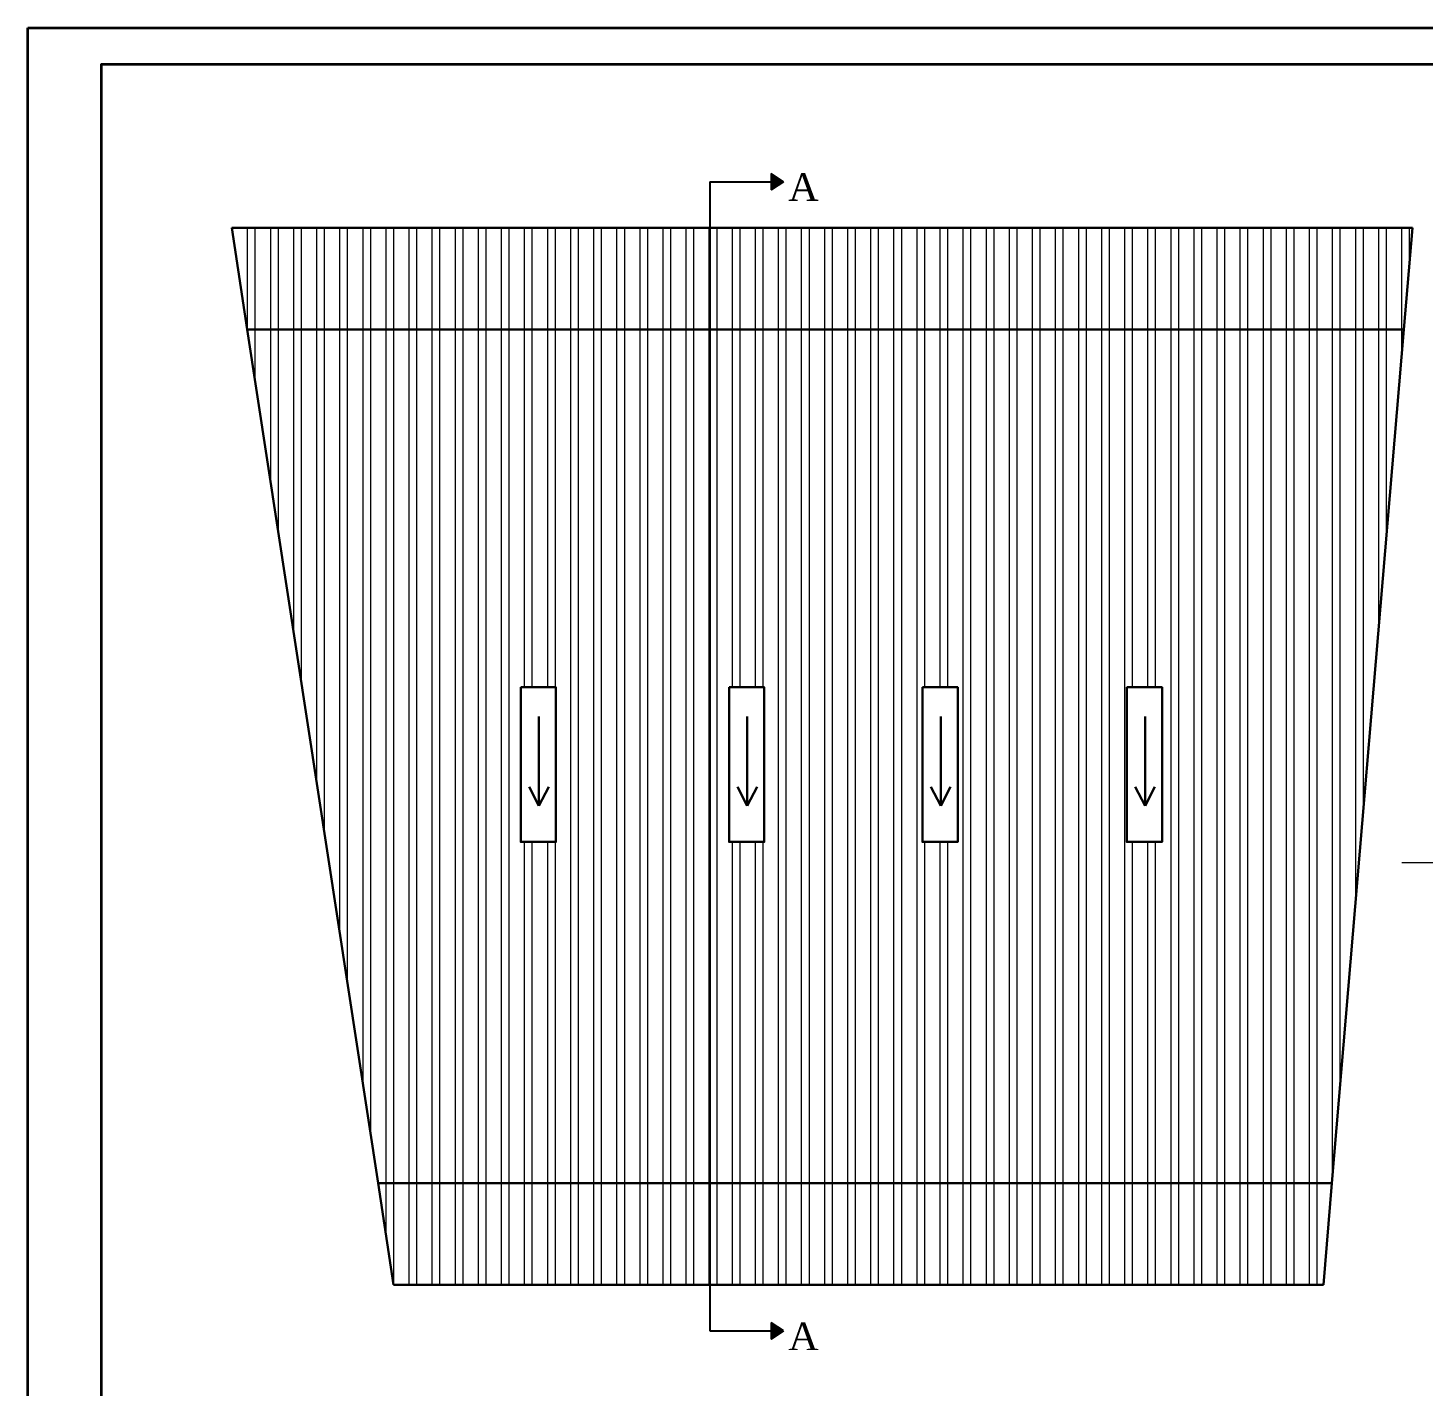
# Model space of a CAD drawing. Header units: inches. Extents: x 45643 to 78083, y -17830 to -3084.
# Drawn here: x 58623.6 to 59076.9, y -17303.9 to -16862.5 of the extents above; entities that cross this region are included whole.
import ezdxf

# ---------------------------------------------------------------- set-up
doc = ezdxf.new("R2010")
doc.units = ezdxf.units.IN
doc.header["$MEASUREMENT"] = 0
doc.layers.add('A-Hatch', color=7, linetype='Continuous')
doc.layers.add('DIM_LINE', color=165, linetype='Continuous', lineweight=15)
doc.layers.add('ELEVATION', color=6, linetype='Continuous', lineweight=30)
doc.layers.add('Normal Wall', color=7, linetype='Continuous', lineweight=35, true_color=0xffaf89)
doc.styles.get("Standard").update_dxf_attribs({"font": 'times.ttf'})
pattern_1 = [(90, (-525.03, -2994.5), (-7.5, 0), []), (90, (-522.53, -2992), (-7.5, 0), [])]

msp = doc.modelspace()

# ---------------------------------------------------------------- hatches: boundary and pattern name
at = {"layer": 'A-Hatch'}
h = msp.add_hatch(dxfattribs=at)
h.set_pattern_fill('ANSI31', color=256)
h.set_pattern_definition([(45, (179.06632, -2994.50001), (-0.08838834765, 0.08838834765), [])])
h.paths.add_polyline_path([(58869.09, -16912.48), (58865.06, -16909.82), (58865.06, -16915.14)])
h = msp.add_hatch(dxfattribs=at)
h.set_pattern_fill('ANSI31', color=256)
h.set_pattern_definition([(45, (179.06632, -3368.01763), (-0.08838834765, 0.08838834765), [])])
h.paths.add_polyline_path([(58869.09, -17286), (58865.06, -17283.33), (58865.06, -17288.66)])
at = {"layer": 'DIM_LINE'}
h = msp.add_hatch(dxfattribs=at)
h.set_pattern_fill('ANSI32', color=256, scale=20, angle=45)
h.set_pattern_definition(pattern_1)
h.paths.add_polyline_path([(58745.71, -16927.48), (58689.8, -16927.48), (58694.85, -16960.48), (58745.71, -16960.48)])
h = msp.add_hatch(dxfattribs=at)
h.set_pattern_fill('ANSI32', color=256, scale=20, angle=45)
h.set_pattern_definition(pattern_1)
h.paths.add_polyline_path([(59073.4, -16927.48), (58745.71, -16927.48), (58745.71, -16960.48), (59070.62, -16960.48)])
h = msp.add_hatch(dxfattribs=at)
h.set_pattern_fill('ANSI32', color=256, scale=20, angle=45)
h.set_pattern_definition(pattern_1)
h.paths.add_polyline_path([(58745.71, -16960.48), (58694.85, -16960.48), (58737.34, -17238), (58745.71, -17238)])
h = msp.add_hatch(dxfattribs=at)
h.set_pattern_fill('ANSI32', color=256, scale=20, angle=45)
h.set_pattern_definition(pattern_1)
h.paths.add_polyline_path([(58745.71, -16960.48), (58745.71, -17238), (59047.24, -17238), (59070.62, -16960.48)])
h.paths.add_polyline_path([(58862.83, -17076.79), (58862.83, -17127.04), (58851.37, -17127.04), (58851.37, -17076.79)], flags=16)
h.paths.add_polyline_path([(58914.2, -17076.79), (58925.67, -17076.79), (58925.67, -17127.04), (58914.2, -17127.04)], flags=16)
h.paths.add_polyline_path([(58795.16, -17076.79), (58795.16, -17127.04), (58783.7, -17127.04), (58783.7, -17076.79)], flags=16)
h.paths.add_polyline_path([(58980.59, -17076.79), (58992.05, -17076.79), (58992.05, -17127.04), (58980.59, -17127.04)], flags=16)
h = msp.add_hatch(dxfattribs=at)
h.set_pattern_fill('ANSI32', color=256, scale=20, angle=45)
h.set_pattern_definition(pattern_1)
h.paths.add_polyline_path([(58745.71, -17238), (58737.34, -17238), (58742.39, -17271), (58745.71, -17271)])
h = msp.add_hatch(dxfattribs=at)
h.set_pattern_fill('ANSI32', color=256, scale=20, angle=45)
h.set_pattern_definition(pattern_1)
h.paths.add_polyline_path([(59047.24, -17238), (58745.71, -17238), (58745.71, -17271), (59044.46, -17270.98)])

# ---------------------------------------------------------------- linework, layer by layer
for p, q in [((58869.09, -16912.48), (58865.06, -16909.82)), ((58865.06, -16909.82), (58865.06, -16915.14)), ((58845.09, -16912.48), (58845.09, -17286)), ((58845.09, -16912.48), (58865.06, -16912.48)), ((58869.09, -16912.48), (58865.06, -16915.14)), ((58869.09, -17286), (58865.06, -17283.33)), ((58865.06, -17283.33), (58865.06, -17288.66)), ((58845.09, -17286), (58865.06, -17286)), ((58869.09, -17286), (58865.06, -17288.66))]:
    msp.add_line(p, q)
at = {"color": 7, "linetype": 'ByBlock', "lineweight": 5, "ltscale": 10}
msp.add_line((59070, -17133.71), (59111.63, -17133.71), dxfattribs=at)
at = {"layer": 'ELEVATION'}
for p, q in [((59073.4, -16927.48), (58689.8, -16927.48)), ((58694.85, -16960.48), (58689.8, -16927.48)), ((59070.62, -16960.48), (59073.4, -16927.48)), ((58789.64, -17086.25), (58789.64, -17115.39)), ((58857.31, -17086.25), (58857.31, -17115.39)), ((58920.15, -17086.25), (58920.15, -17115.39)), ((58986.53, -17086.25), (58986.53, -17115.39)), ((58789.64, -17115.39), (58786.42, -17109.16)), ((58789.64, -17115.39), (58792.86, -17109.16)), ((58857.31, -17115.39), (58854.09, -17109.16)), ((58857.31, -17115.39), (58860.53, -17109.16)), ((58920.15, -17115.39), (58916.93, -17109.16)), ((58920.15, -17115.39), (58923.36, -17109.16)), ((58986.53, -17115.39), (58983.31, -17109.16)), ((58986.53, -17115.39), (58989.74, -17109.16)), ((58742.39, -17271), (58737.34, -17238)), ((59044.46, -17271), (59047.24, -17238)), ((58742.39, -17271), (59044.46, -17271))]:
    msp.add_line(p, q, dxfattribs=at)
for points in [[(59047.24, -17238), (59070.62, -16960.48), (58694.85, -16960.48), (58737.34, -17238)], [(58783.7, -17076.79), (58795.16, -17076.79), (58795.16, -17127.04), (58783.7, -17127.04)], [(58851.37, -17076.79), (58862.83, -17076.79), (58862.83, -17127.04), (58851.37, -17127.04)], [(58914.2, -17076.79), (58925.67, -17076.79), (58925.67, -17127.04), (58914.2, -17127.04)], [(58980.59, -17076.79), (58992.05, -17076.79), (58992.05, -17127.04), (58980.59, -17127.04)]]:
    msp.add_lwpolyline(points, close=True, dxfattribs=at)
at = {"layer": 'Normal Wall'}
for points in [[(58623.6, -16862.5), (59681.6, -16862.5), (59681.6, -17613.03), (58623.6, -17613.03)], [(58623.6, -16862.5), (59681.6, -16862.5), (59681.6, -17613.03), (58623.6, -17613.03)], [(59669.69, -16874.41), (58647.41, -16874.41), (58647.41, -17601.12), (59669.69, -17601.12)], [(59669.69, -16874.41), (58647.41, -16874.41), (58647.41, -17601.12), (59669.69, -17601.12)]]:
    msp.add_lwpolyline(points, close=True, dxfattribs=at)

# ---------------------------------------------------------------- texts
at = {"char_height": 9, "width": 10.8456, "attachment_point": 1}
for insert in [(58870.67, -16909.72), (58870.67, -17283.24)]:
    msp.add_mtext('A', dxfattribs=dict(at, insert=insert))

doc.saveas('drawing.dxf')
